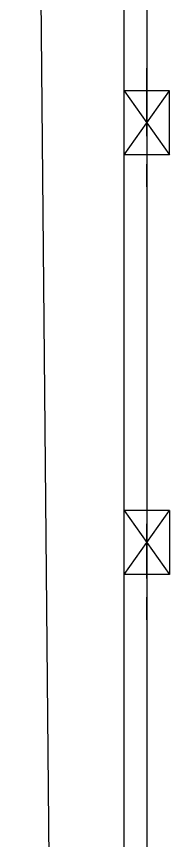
# Model space of a CAD drawing. Header units: inches. Extents: x -628 to 1537, y -1730 to 336.
# Drawn here: x 1111.9 to 1142.4, y -522.4 to -358.6 of the extents above; entities that cross this region are included whole.
import ezdxf

# ---------------------------------------------------------------- set-up
doc = ezdxf.new("R2010")
doc.units = ezdxf.units.IN
doc.layers.get('0').update_dxf_attribs({"linetype": 'CONTINUOUS'})

msp = doc.modelspace()

# ---------------------------------------------------------------- linework, layer by layer
at = {"color": 6}
msp.add_line((1119.62, -657.05), (1111.95, 180.11), dxfattribs=at)
at = {"color": 1}
for p, q in [((1133.39, -635.33), (1133.39, 158.4)), ((1137.9, 145.68), (1137.9, -635.33)), ((1137.9, -382.4), (1137.9, -368.9)), ((1142.39, -373.4), (1133.39, -373.4)), ((1133.39, -373.4), (1142.39, -386.11)), ((1133.39, -386.11), (1142.39, -373.4)), ((1142.39, -386.11), (1142.39, -373.4)), ((1142.39, -386.11), (1133.39, -386.11)), ((1137.9, -392.47), (1137.9, -387.97)), ((1133.39, -407.83), (1133.39, -395.12)), ((1137.9, -407.83), (1137.9, -418.69)), ((1133.39, -456.83), (1142.39, -469.54)), ((1133.39, -469.54), (1142.39, -456.83)), ((1142.39, -456.83), (1133.39, -456.83)), ((1142.39, -456.83), (1142.39, -469.54)), ((1137.9, -470.33), (1137.9, -459.48)), ((1142.39, -469.54), (1133.39, -469.54)), ((1133.39, -483.05), (1133.39, -470.33)), ((1137.9, -478.55), (1137.9, -474.04))]:
    msp.add_line(p, q, dxfattribs=at)

doc.saveas('drawing.dxf')
